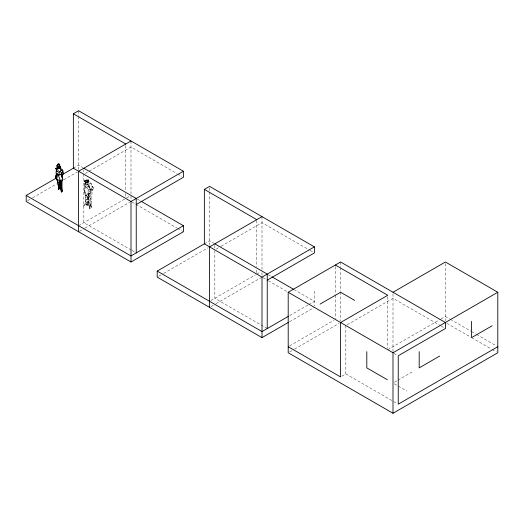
<?xml version="1.0" encoding="UTF-8"?>
<svg xmlns="http://www.w3.org/2000/svg" width="524" height="524" viewBox="0 0 524 524"><rect width="100%" height="100%" fill="white"/><g stroke="black" fill="none" stroke-linecap="round" stroke-linejoin="round"><path stroke-width="0.39" stroke-dasharray="2.62 1.97" d="M88.851 205.002L83.414 206.024L86.303 204.557L88.851 205.002L87.888 205.087L87.056 200.181L86.015 199.467L84.233 189.871L85.071 182.339L87.266 181.848L87.993 184.612L90.501 189.59L90.338 192.701L89.1 193.5L88.058 197.876L88.851 205.002L87.606 204.124L88.281 191.673M88.956 181.442L88.694 182.156L85.726 182.418L84.266 181.291L84.816 180.374L87.927 180.302L88.956 181.442L88.694 182.156L85.726 182.418L84.266 181.291L84.816 180.374M90.338 192.701L88.831 194.777L85.464 195.943L86.918 194.83L88.53 198.295L89.388 204.891L91.602 205.906L91.189 204.386L89.394 206.535L88.052 195.694L89.604 208.978L91.648 207.091L91.543 201.661L90.881 198.164L89.381 198.734L90.338 192.701L85.419 185.594L84.809 191.633L85.53 199.271L86.303 204.557L87.888 205.087M85.209 181.448L86.303 182.195L86.336 184.893L87.967 183.989L88.504 181.638L87.39 180.728L85.654 180.839L84.862 184.134L86.336 184.893L86.002 183.073L85.071 182.339L88.648 188.45L90.501 189.59L92.755 189.256L93.809 188.404L90.947 183.145L87.266 181.848L89.656 188.686L90.501 189.59L88.222 189.341M88.006 181.841L88.242 179.765L87.108 179.28L85.098 181.415L87.154 182.011L88.464 181.369L88.242 179.765L86.093 180.007L85.098 181.415M84.75 185.535L84.233 189.871L84.98 192.177L88.346 193.611L91.045 192.708L90.285 187.952L91.916 189.492L92.028 193.684L90.678 199.421L91.543 201.661M84.98 192.177L85.065 191.686M88.53 198.295L90.069 201.354L90.187 205.853L89.604 208.978L90.449 205.474L91.045 192.708L89.938 194.28M85.458 181.939L84.862 184.134L86.054 184.566L87.967 183.989L92.145 186.459L93.809 188.404L91.582 191.129L91.916 189.492M89.892 185.411L87.986 191.745L88.346 193.611M86.918 194.83L88.831 194.777L87.056 200.181L86.303 204.557L85.53 199.271L86.015 199.467M87.718 197.437L89.1 193.5M91.582 191.129L92.755 189.256L92.755 186.603L91.418 188.568L89.656 188.686L87.993 184.612L84.914 183.793M88.504 181.638L86.303 182.195M85.248 180.878L87.108 179.28M88.32 181.356L86.002 183.073M86.054 203.214L83.421 205.081L87.606 204.124M73.36 168.217L78.6 165.191L82.851 167.647M27.615 200.679L31.866 198.223M32.573 197.817L56.651 183.917M63.732 179.83L77.185 172.062M85.248 173.451L131 147.041L177.027 173.614M78.6 225.7L126.042 198.308M126.749 197.895L129.69 196.199M79.307 231.339L84.266 228.477M84.973 228.071L129.585 202.31M204.36 243.85L209.6 240.824L213.851 243.274M158.615 276.312L162.866 273.856M163.573 273.449L208.185 247.695M216.235 249.09L220.427 246.673M221.128 246.267L262 222.674L309.442 250.059M210.91 300.573L255.365 274.91M256.76 274.104L260.69 271.832M211.015 306.56L215.266 304.11M215.973 303.697L261.293 277.537M289.765 315.553L308.066 304.988M308.767 304.582L314.4 301.326L294.573 289.883M289.615 321.69L314.4 307.378M289.608 345.892L333.952 320.295M289.615 351.945L293.866 349.488M294.573 349.082L339.185 323.321M347.235 324.723L393 298.3L440.442 325.692M341.91 376.206L345.84 373.933L397.533 403.781M387.76 349.731L440.442 319.319M441.149 318.906L445.4 316.457L449.651 318.906M394.415 382.192L397.244 380.562M397.958 380.149L413.528 371.162M85.884 180.23L84.331 180.813L84.574 181.913M85.74 180.57L87.318 180.505L88.464 181.369M60.758 179.254L62.631 179.372M87.141 182.372L88.942 181.599L88.635 180.675L86.958 180.132M91.733 184.134L88.353 182.725L87.554 181.972L87.39 180.728M450.358 319.319L470.893 331.175M471.6 331.581L475.851 334.037M476.558 334.443L496.385 345.892M446.815 323.321L470.893 337.227M471.6 337.633L491.427 349.082M492.134 349.488L496.385 351.945M177.734 174.02L181.985 176.477M310.149 250.472L312.985 252.103M441.149 326.105L445.4 328.555M137.373 199.127L140.203 200.758M268.373 274.753L271.203 276.39M131.989 202.067L135.251 203.947M135.958 204.353L177.027 228.071M177.734 228.477L182.693 231.339M262.989 277.7L267.666 280.399M268.373 280.805L287.493 291.842M393.989 353.333L397.533 355.377M394.408 383.823L407.069 391.133M131.282 250.066L83.84 222.674L83.84 169.73M131.989 250.472L136.24 252.922M267.24 328.555L214.84 298.307L214.84 249.896M85.53 199.271L87.056 200.181L86.814 195.262M90.187 205.853L91.648 207.091L91.189 204.386M85.419 185.594L87.082 190.094M57.719 168.944L58.262 170.922M57.706 169.121L58.059 170.614M85.7 192.498L86.499 196.847M88.831 194.777L89.381 198.734M86.093 180.007L86.165 181.946M445.4 263.637L445.4 320.996M393 293.885L393 352.757M387.76 296.794L387.76 348.119M345.84 325.528L345.84 373.933M340.6 262L340.6 266.906M340.6 267.692L340.6 291.436M340.6 292.071L340.6 320.996M335.36 266.651L335.36 294.285M335.36 295.097L335.36 318.671M314.4 291.134L314.4 305.865M262 216.622L262 269.46M262 272.591L262 275.617M256.76 220.401L256.76 266.84M256.76 270.07L256.76 273.292M214.84 245.363L214.84 248.389M209.6 187.992L209.6 191.247M209.6 192.059L209.6 245.363M131 140.989L131 193.821M131 196.199L131 199.985M125.76 145.639L125.76 190.343M125.76 193.592L125.76 196.841M78.6 110.734L78.6 115.614M78.6 116.426L78.6 171.243"/><path stroke-width="0.79" d="M60.234 184.979L60.476 187.337L58.505 189.734L58.747 185.306M60.476 187.337L58.74 188.411L57.437 179.555M61.898 180.21C62.212 184.003 61.734 187.553 62.16 191.286L61.406 192.053L59.382 180.308M59.16 174.964L59.133 172.18L60.077 171.381L61.609 172.907L61.184 174.499L59.16 174.964L56.16 173.975L56.153 171.394L56.775 169.887M59.933 182.837L60.011 181.389M59.251 180.21L59.546 187.147L58.505 189.734L58.754 186.957M60.352 180.682L56.631 179.45L57.162 173.758L58.105 174.472L60.352 180.682L62.16 191.286L61.033 189.092M60.358 168.217L60.542 166.239L60.751 168.505M55.747 177.472L56.441 173.739M56.631 179.45L57.162 173.758M61.026 184.166L61.983 180.583L62.919 179.686L61.098 174.145L61.609 172.907L62.212 175.435L63.28 173.464L62.428 170.005L59.723 167.863L58.878 166.246L57.201 165.401L56.92 165.892L57.489 168.237L60.548 167.89L60.542 166.239M61.924 175.868L62.402 174.394M59.592 165.466L59.526 164.281L58.806 164.045L57.201 165.401L57.489 168.237L59.723 167.863L60.509 166.318L59.723 167.863L61.151 170.562L60.077 171.381M62.002 175.979L63.28 173.464M56.92 165.892L58.079 164.078L58.806 164.045L59.867 164.929L57.489 168.237M183.4 171.243L131 201.491L73.36 168.217L73.36 113.76L78.6 110.734L183.4 171.243L183.4 177.289L136.24 204.517M140.917 201.17L183.4 225.7L183.4 231.746L131 262L26.2 201.498L26.2 195.445L55.944 178.271M62.317 174.597L73.642 168.053M131 140.989L78.6 171.243L78.6 231.746M288.2 322.509L262 337.633L157.2 277.124L157.2 271.078L204.36 243.85L204.36 189.393L209.6 186.367L314.4 246.876L314.4 252.922L267.24 280.15M183.4 225.7L131 255.948L26.2 195.445M262 216.622L209.6 246.876L209.6 307.378M204.36 243.85L262 277.124L314.4 246.876M393 292.254L445.4 262L497.8 292.254L497.8 352.757L393 413.266L288.2 352.757L288.2 292.254L340.6 262L445.4 322.502L445.4 328.555L398.24 355.783L398.24 404.187L497.8 346.711M288.357 316.365L262 331.581L157.2 271.078M320.072 304.103L340.6 292.254L354.669 300.376M288.2 292.254L393 352.757L497.8 292.254M439.728 356.032L419.2 367.887L419.2 351.643M492.128 325.777L471.6 337.633L471.6 321.389M57.83 167.379L55.858 168.276L56.913 171.459M61.151 170.562L62.428 170.005L62.801 170.339L62.88 172.913M58.079 164.078L59.526 164.281M60.574 188.791L61.668 189.007L61.406 192.053L61.125 189.832M56.153 171.394L59.133 172.18M56.559 179.07L55.433 178.468L56.003 175.18L56.481 177.276M73.36 113.76L125.76 144.015M204.36 189.393L256.76 219.648M335.36 265.026L387.76 295.281L340.6 322.502L340.6 376.959L288.2 346.711M83.84 168.217L136.24 198.472L136.24 252.922M214.84 243.85L267.24 274.098L267.24 328.555M271.917 276.796L293.866 289.471M387.328 379.736L366.8 367.887L366.8 351.643M60.109 167.058L58.878 166.246L59.107 167.89M57.666 179.896L56.395 178.56L58.157 182.555M62.212 175.435L61.098 174.145L61.184 174.499M56.992 169.999L55.858 168.276L56.756 170.385M56.684 179.175L57.555 181.029L58.74 188.411M59.494 181.297L59.991 182.614L59.69 180.931M62.415 178.625L61.098 174.145L62.349 176.719L62.559 178.71M60.208 184.402L60.483 185.968M61.57 186.898L61.734 188.522M59.657 166.658L59.723 167.863M393 352.757L393 413.266M262 277.124L262 337.633M131 201.491L131 262"/></g></svg>
